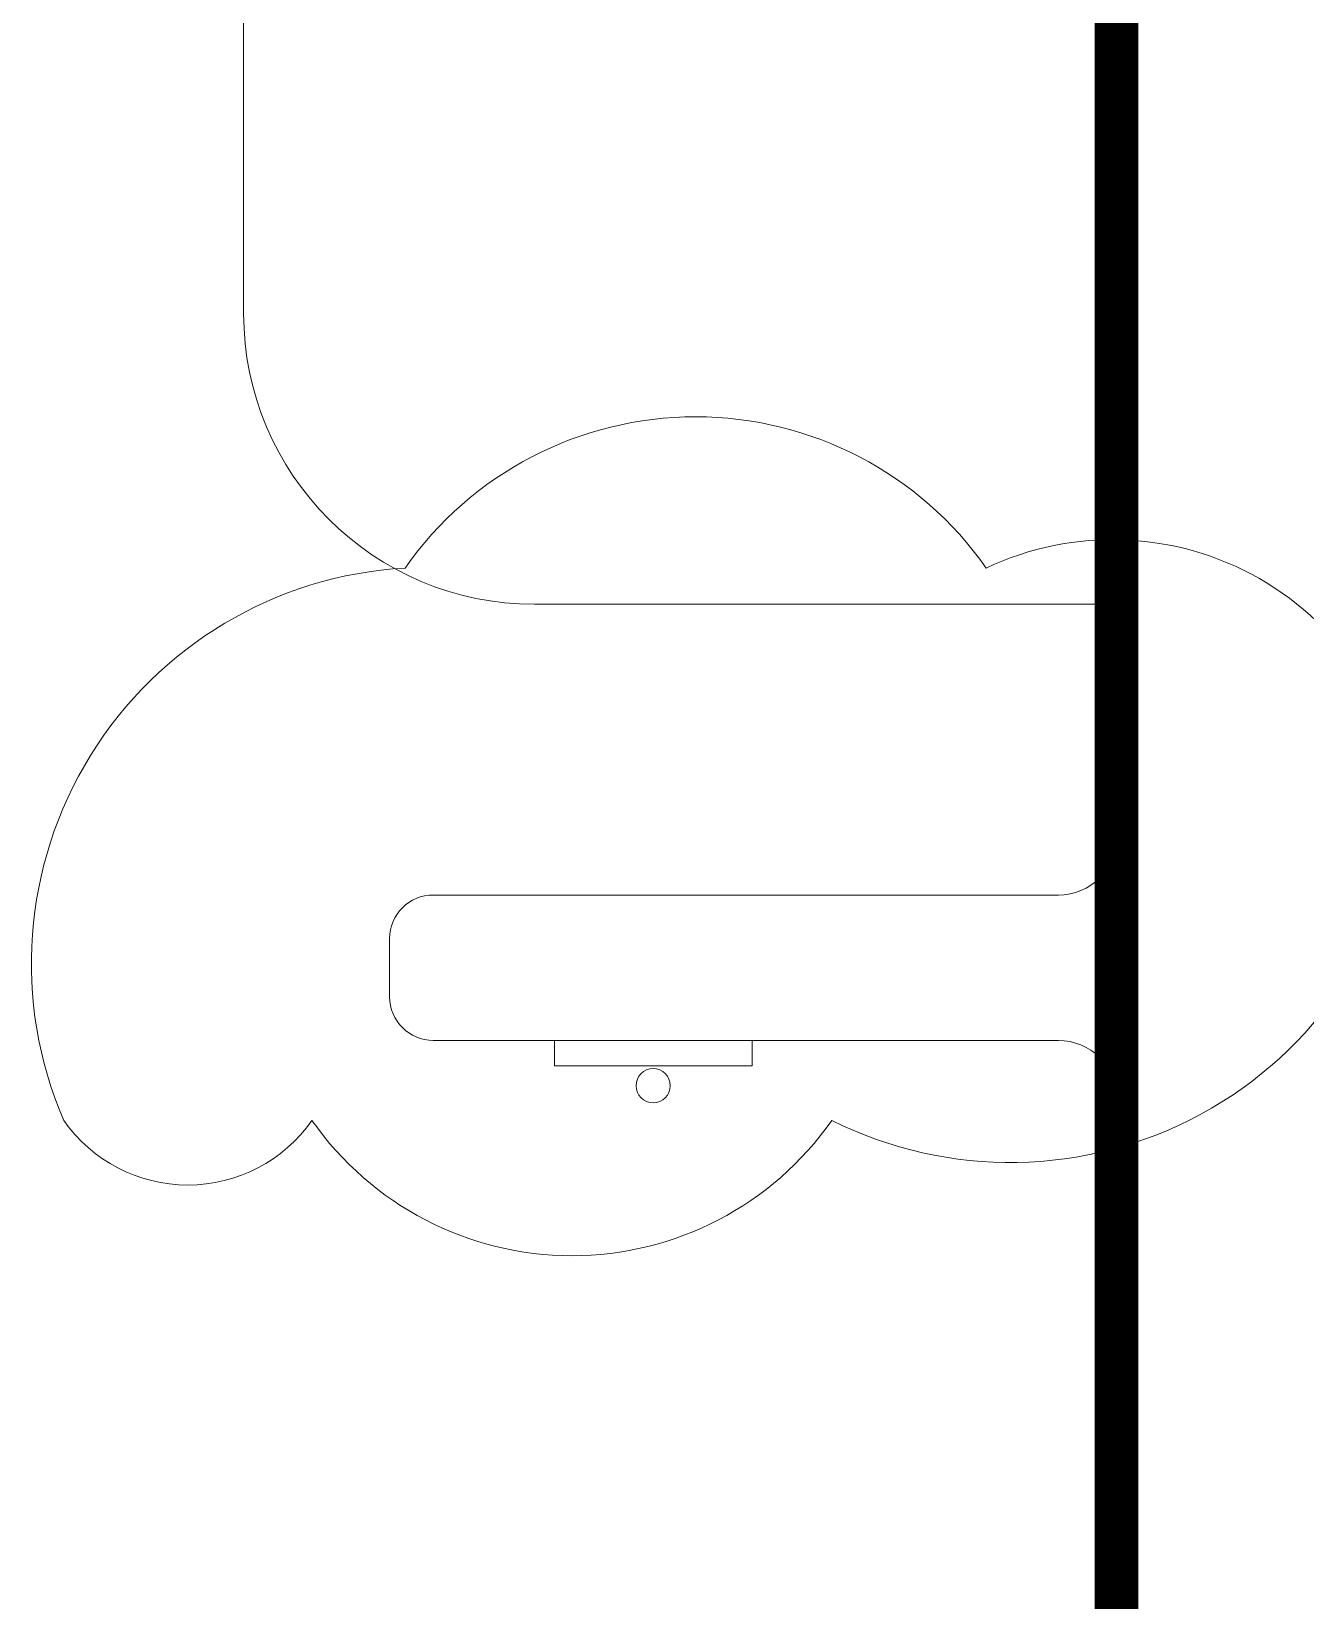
# Model space of a CAD drawing. Header units: metres. Extents: x 8 to 2416, y -346 to 476.
# Drawn here: x 133.171 to 134.047, y -224.301 to -223.221 of the extents above; entities that cross this region are included whole.
import ezdxf

# ---------------------------------------------------------------- set-up
doc = ezdxf.new("R2010")
doc.units = ezdxf.units.M
doc.linetypes.add('0', pattern=[0])
doc.layers.get('0').update_dxf_attribs({"color": 250, "linetype": '0', "lineweight": 20})
doc.layers.add('A-WALL', color=250, linetype='Continuous', lineweight=20)
doc.layers.add('baños', color=140, linetype='Continuous', lineweight=0)
doc.layers.add('REVESTIMIENTO EXTERIOR', color=7, linetype='Continuous', lineweight=5, true_color=0xffdebd)

# ---------------------------------------------------------------- blocks, each defined once
blk = doc.blocks.new('PL BASE 1N NASAS 09')
at = {"layer": 'A-WALL'}
for p, q in [((-107.8811, -35.4897), (-107.8811, -37.4097)), ((-107.9211, -37.4497), (-108.3511, -37.4497)), ((-108.3811, -37.4797), (-108.3811, -37.5197)), ((-107.9211, -37.5497), (-108.3511, -37.5497)), ((-107.8811, -37.5897), (-107.8811, -38.9597))]:
    blk.add_line(p, q, dxfattribs=at)
for centre, radius, start, end in [((-107.9211, -37.4097), 0.04, 270, 0), ((-108.3511, -37.4797), 0.03, 90, 180), ((-108.3511, -37.5197), 0.03, 180, 270), ((-107.9211, -37.5897), 0.04, 0, 90)]:
    blk.add_arc(centre, radius, start, end, dxfattribs=at)
at = {"layer": 'baños'}
for p, q in [((-108.4815, -35.8497), (-108.4815, -37.0497)), ((-108.2815, -37.2497), (-107.8815, -37.2497))]:
    blk.add_line(p, q, dxfattribs=at)
blk.add_lwpolyline([(-108.1318, -37.5497), (-108.2677, -37.5497), (-108.2677, -37.5671), (-108.1318, -37.5671)], close=True, dxfattribs=at)
blk.add_circle((-108.1998, -37.5809), 0.0118, dxfattribs=at)
blk.add_arc((-108.2815, -37.0497), 0.2, 180, 270, dxfattribs=at)
blk = doc.blocks.new('PL MUEBLES 1N NASAS 09')
at = {"layer": 'baños'}
blk.add_blockref('PL BASE 1N NASAS 09', (162.2615, 88.2033), dxfattribs=at)

msp = doc.modelspace()

# ---------------------------------------------------------------- linework, layer by layer
at = {"color": 6}
msp.add_lwpolyline([(133.19283, -223.97069, -0.5205671), (133.4276, -223.59064, -0.5205671), (133.82738, -223.59064, -0.5205671), (134.11707, -223.756, -0.5205671), (133.72116, -223.97069, -0.5205671), (133.36362, -223.97069, -0.5205671)], format="xyb", close=True, dxfattribs=at)
at = {"layer": 'REVESTIMIENTO EXTERIOR', "color": 30, "true_color": 0xf8991e, "const_width": 0.03}
for points in [[(133.89656, -221.83614, -0.1989124), (133.91707, -221.88564), (133.91707, -223.98564)], [(133.91707, -223.98564), (133.91707, -225.29564, -0.1989124), (133.89656, -225.34514, -0.1989124)]]:
    msp.add_lwpolyline(points, format="xyb", dxfattribs=at)

# ---------------------------------------------------------------- block references
msp.add_blockref('PL MUEBLES 1N NASAS 09', (79.53659, -274.56922))

doc.saveas('drawing.dxf')
